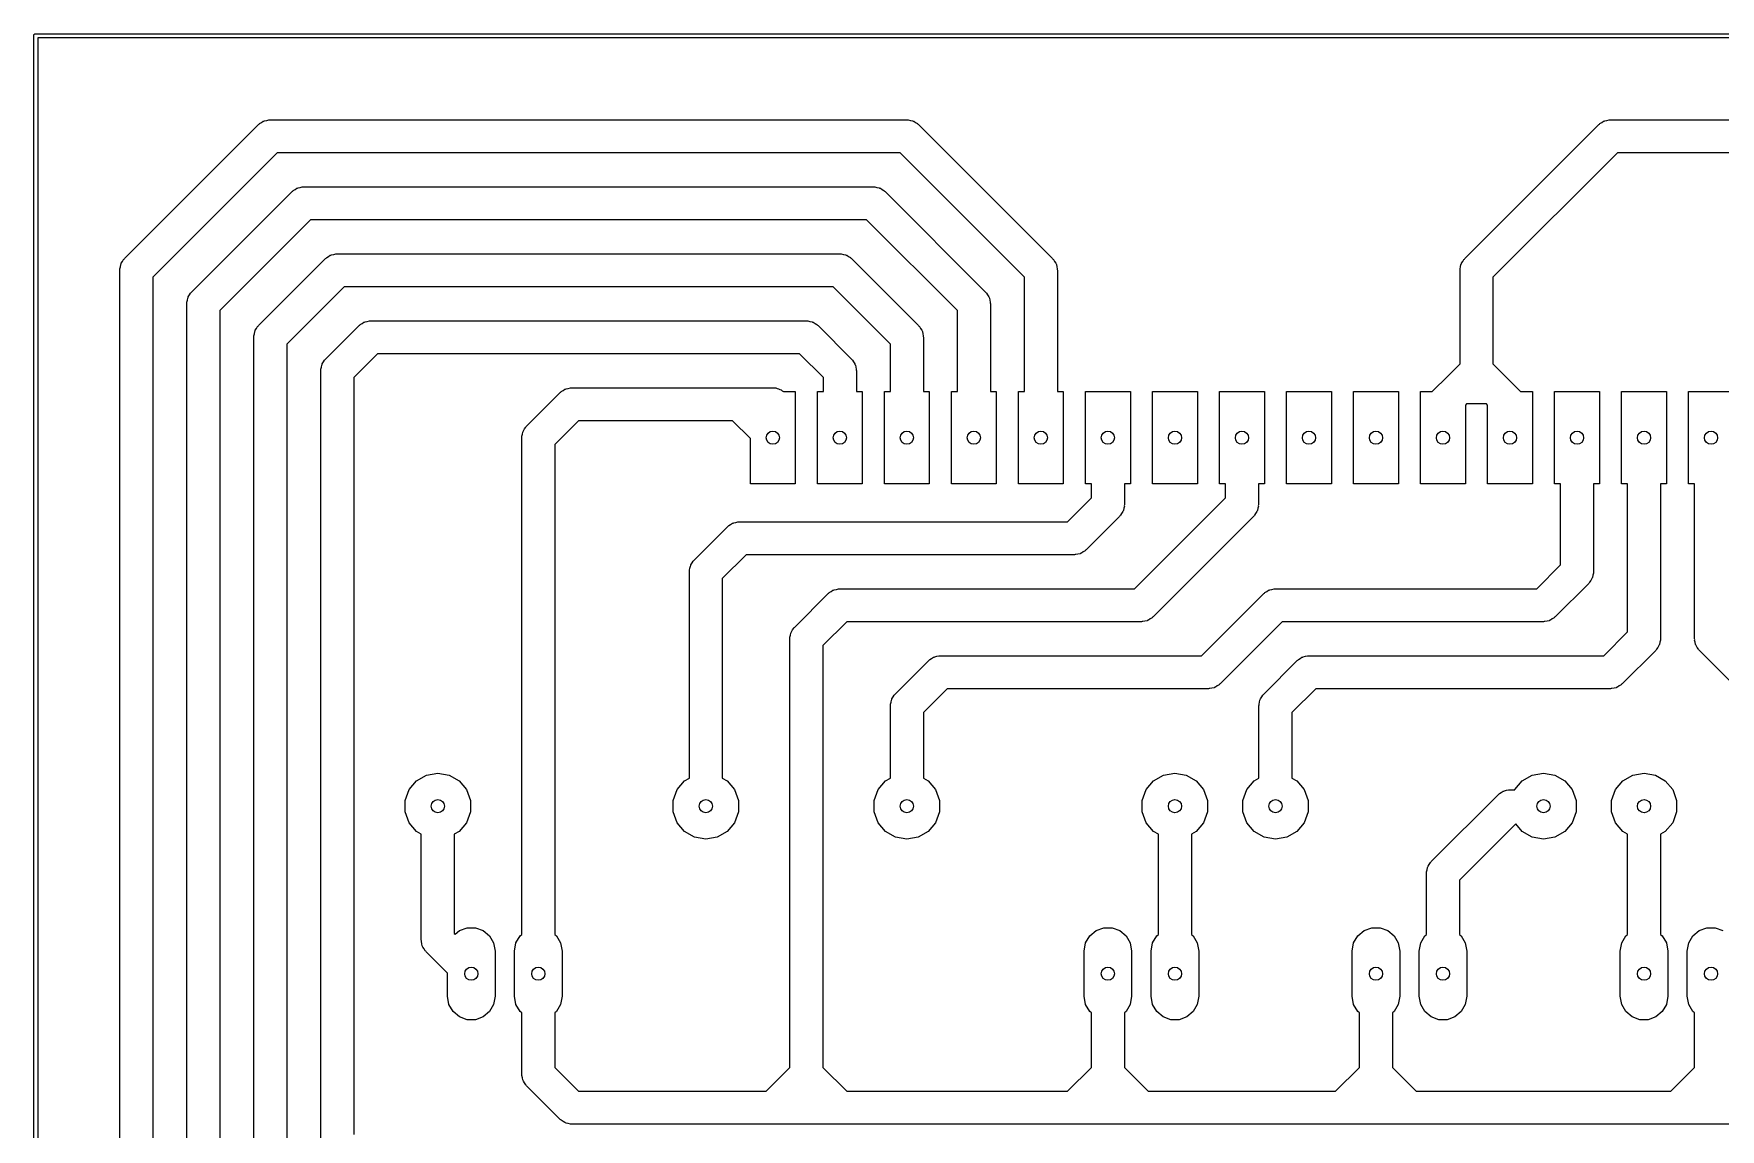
# Model space of a CAD drawing. Extents: x 28 to 132, y -102 to -29.
# Drawn here: x 27.9 to 91.8, y -70.7 to -29.1 of the extents above; entities that cross this region are included whole.
import ezdxf

# ---------------------------------------------------------------- set-up
doc = ezdxf.new("R2010")
doc.units = 0
doc.header["$MEASUREMENT"] = 0
doc.layers.add('BLACK', color=7, linetype='CONTINUOUS')

msp = doc.modelspace()

# ---------------------------------------------------------------- linework, layer by layer
at = {"layer": 'Black'}
for p, q in [((27.865, -29.21), (27.8661, -29.2035)), ((27.865, -101.6), (27.865, -29.21)), ((27.8661, -29.197), (27.8684, -29.1908)), ((27.8661, -29.2035), (27.8661, -29.197)), ((27.8684, -29.1908), (27.8695, -29.1843)), ((27.8695, -29.1843), (27.8728, -29.1787)), ((27.8728, -29.1787), (27.875, -29.1725)), ((27.875, -29.1725), (27.8793, -29.1675)), ((27.8793, -29.1675), (27.8825, -29.1618)), ((27.8825, -29.1618), (27.8876, -29.1576)), ((27.8876, -29.1576), (27.8918, -29.1525)), ((27.8918, -29.1525), (27.8975, -29.1493)), ((27.8975, -29.1493), (27.9025, -29.145)), ((27.9025, -29.145), (27.9087, -29.1428)), ((27.9087, -29.1428), (27.9143, -29.1395)), ((27.9143, -29.1395), (27.9208, -29.1384)), ((27.9208, -29.1384), (27.927, -29.1361)), ((27.927, -29.1361), (27.9335, -29.1361)), ((27.9335, -29.1361), (27.94, -29.135)), ((27.94, -29.135), (132.08, -29.135)), ((28.015, -29.285), (28.015, -101.525)), ((132.005, -29.285), (28.015, -29.285)), ((31.3081, -37.6581), (36.3881, -32.5781)), ((36.3881, -32.5781), (36.4106, -32.5623)), ((36.4106, -32.5623), (36.4283, -32.5412)), ((36.4283, -32.5412), (36.499, -32.5004)), ((36.499, -32.5004), (36.5659, -32.4536)), ((36.5659, -32.4536), (36.5924, -32.4464)), ((36.5924, -32.4464), (36.6162, -32.4327)), ((36.6162, -32.4327), (36.6966, -32.4185)), ((36.6966, -32.4185), (36.7755, -32.3974)), ((36.7755, -32.3974), (36.8029, -32.3998)), ((36.8029, -32.3998), (36.83, -32.395)), ((36.83, -32.395), (60.96, -32.395)), ((60.96, -32.395), (60.9871, -32.3998)), ((60.9871, -32.3998), (61.0145, -32.3974)), ((61.0145, -32.3974), (61.0934, -32.4185)), ((61.0934, -32.4185), (61.1738, -32.4327)), ((61.1738, -32.4327), (61.1976, -32.4464)), ((61.1976, -32.4464), (61.2241, -32.4536)), ((61.2241, -32.4536), (61.291, -32.5004)), ((61.291, -32.5004), (61.3617, -32.5412)), ((61.3617, -32.5412), (61.3794, -32.5623)), ((61.3794, -32.5623), (61.4019, -32.5781)), ((61.4019, -32.5781), (66.4819, -37.6581)), ((82.1081, -37.6581), (87.1881, -32.5781)), ((87.1881, -32.5781), (87.2106, -32.5623)), ((87.2106, -32.5623), (87.2283, -32.5412)), ((87.2283, -32.5412), (87.299, -32.5004)), ((87.299, -32.5004), (87.3659, -32.4536)), ((87.3659, -32.4536), (87.3924, -32.4464)), ((87.3924, -32.4464), (87.4162, -32.4327)), ((87.4162, -32.4327), (87.4966, -32.4185)), ((87.4966, -32.4185), (87.5755, -32.3974)), ((87.5755, -32.3974), (87.6029, -32.3998)), ((87.6029, -32.3998), (87.63, -32.395)), ((87.63, -32.395), (102.87, -32.395)), ((37.0889, -33.645), (32.375, -38.3589)), ((60.7011, -33.645), (37.0889, -33.645)), ((65.415, -38.3589), (60.7011, -33.645)), ((87.8889, -33.645), (83.175, -38.3589)), ((102.611, -33.645), (87.8889, -33.645)), ((33.8481, -38.9281), (37.6581, -35.1181)), ((37.6581, -35.1181), (37.6806, -35.1023)), ((37.6806, -35.1023), (37.6983, -35.0812)), ((37.6983, -35.0812), (37.769, -35.0404)), ((37.769, -35.0404), (37.8359, -34.9936)), ((37.8359, -34.9936), (37.8624, -34.9864)), ((37.8624, -34.9864), (37.8862, -34.9727)), ((37.8862, -34.9727), (37.9667, -34.9585)), ((37.9667, -34.9585), (38.0455, -34.9374)), ((38.0455, -34.9374), (38.0729, -34.9398)), ((38.0729, -34.9398), (38.1, -34.935)), ((38.1, -34.935), (59.69, -34.935)), ((59.69, -34.935), (59.7171, -34.9398)), ((59.7171, -34.9398), (59.7445, -34.9374)), ((59.7445, -34.9374), (59.8234, -34.9585)), ((59.8234, -34.9585), (59.9038, -34.9727)), ((59.9038, -34.9727), (59.9276, -34.9864)), ((59.9276, -34.9864), (59.9541, -34.9936)), ((59.9541, -34.9936), (60.021, -35.0404)), ((60.021, -35.0404), (60.0917, -35.0812)), ((60.0917, -35.0812), (60.1094, -35.1023)), ((60.1094, -35.1023), (60.1319, -35.1181)), ((60.1319, -35.1181), (63.9419, -38.9281)), ((38.3589, -36.185), (34.915, -39.6289)), ((59.4311, -36.185), (38.3589, -36.185)), ((62.875, -39.6289), (59.4311, -36.185)), ((31.2304, -37.769), (31.2712, -37.6983)), ((31.2712, -37.6983), (31.2923, -37.6806)), ((31.2923, -37.6806), (31.3081, -37.6581)), ((36.3881, -40.1981), (38.9281, -37.6581)), ((38.9281, -37.6581), (38.9506, -37.6423)), ((38.9506, -37.6423), (38.9683, -37.6212)), ((38.9683, -37.6212), (39.039, -37.5804)), ((39.039, -37.5804), (39.1059, -37.5336)), ((39.1059, -37.5336), (39.1324, -37.5264)), ((39.1324, -37.5264), (39.1562, -37.5127)), ((39.1562, -37.5127), (39.2367, -37.4985)), ((39.2367, -37.4985), (39.3155, -37.4774)), ((39.3155, -37.4774), (39.3429, -37.4798)), ((39.3429, -37.4798), (39.37, -37.475)), ((39.37, -37.475), (58.42, -37.475)), ((58.42, -37.475), (58.4471, -37.4798)), ((58.4471, -37.4798), (58.4745, -37.4774)), ((58.4745, -37.4774), (58.5534, -37.4985)), ((58.5534, -37.4985), (58.6338, -37.5127)), ((58.6338, -37.5127), (58.6576, -37.5264)), ((58.6576, -37.5264), (58.6841, -37.5336)), ((58.6841, -37.5336), (58.751, -37.5804)), ((58.751, -37.5804), (58.8217, -37.6212)), ((58.8217, -37.6212), (58.8394, -37.6423)), ((58.8394, -37.6423), (58.8619, -37.6581)), ((58.8619, -37.6581), (61.4019, -40.1981)), ((66.4819, -37.6581), (66.4977, -37.6806)), ((66.4977, -37.6806), (66.5188, -37.6983)), ((66.5188, -37.6983), (66.5596, -37.769)), ((82.0304, -37.769), (82.0712, -37.6983)), ((82.0712, -37.6983), (82.0923, -37.6806)), ((82.0923, -37.6806), (82.1081, -37.6581)), ((31.125, -38.1), (31.1298, -38.0729)), ((31.125, -87.63), (31.125, -38.1)), ((31.1274, -38.0455), (31.1485, -37.9666)), ((31.1298, -38.0729), (31.1274, -38.0455)), ((31.1485, -37.9666), (31.1627, -37.8862)), ((31.1627, -37.8862), (31.1764, -37.8624)), ((31.1764, -37.8624), (31.1836, -37.8359)), ((31.1836, -37.8359), (31.2304, -37.769)), ((66.5596, -37.769), (66.6064, -37.8359)), ((66.6064, -37.8359), (66.6136, -37.8624)), ((66.6136, -37.8624), (66.6273, -37.8862)), ((66.6273, -37.8862), (66.6415, -37.9666)), ((66.6415, -37.9666), (66.6626, -38.0455)), ((66.6626, -38.0455), (66.6602, -38.0729)), ((66.6602, -38.0729), (66.665, -38.1)), ((66.665, -38.1), (66.665, -42.7)), ((81.925, -38.1), (81.9298, -38.0729)), ((81.925, -41.6511), (81.925, -38.1)), ((81.9274, -38.0455), (81.9485, -37.9666)), ((81.9298, -38.0729), (81.9274, -38.0455)), ((81.9485, -37.9666), (81.9627, -37.8862)), ((81.9627, -37.8862), (81.9764, -37.8624)), ((81.9764, -37.8624), (81.9836, -37.8359)), ((81.9836, -37.8359), (82.0304, -37.769)), ((32.375, -38.3589), (32.375, -87.3711)), ((33.7704, -39.039), (33.8112, -38.9683)), ((33.8112, -38.9683), (33.8323, -38.9506)), ((33.8323, -38.9506), (33.8481, -38.9281)), ((39.6289, -38.725), (37.455, -40.8989)), ((58.1611, -38.725), (39.6289, -38.725)), ((60.335, -40.8989), (58.1611, -38.725)), ((63.9419, -38.9281), (63.9577, -38.9506)), ((63.9577, -38.9506), (63.9788, -38.9683)), ((63.9788, -38.9683), (64.0196, -39.039)), ((65.415, -42.7), (65.415, -38.3589)), ((83.175, -38.3589), (83.175, -41.6511)), ((33.665, -39.37), (33.6698, -39.3429)), ((33.665, -74.93), (33.665, -39.37)), ((33.6674, -39.3155), (33.6885, -39.2366)), ((33.6698, -39.3429), (33.6674, -39.3155)), ((33.6885, -39.2366), (33.7027, -39.1562)), ((33.7027, -39.1562), (33.7164, -39.1324)), ((33.7164, -39.1324), (33.7236, -39.1059)), ((33.7236, -39.1059), (33.7704, -39.039)), ((34.915, -39.6289), (34.915, -74.6711)), ((62.875, -42.7), (62.875, -39.6289)), ((64.0196, -39.039), (64.0664, -39.1059)), ((64.0664, -39.1059), (64.0736, -39.1324)), ((64.0736, -39.1324), (64.0873, -39.1562)), ((64.0873, -39.1562), (64.1015, -39.2367)), ((64.1015, -39.2367), (64.1226, -39.3155)), ((64.1226, -39.3155), (64.1202, -39.3429)), ((64.1202, -39.3429), (64.125, -39.37)), ((64.125, -39.37), (64.125, -42.7)), ((36.3104, -40.309), (36.3512, -40.2383)), ((36.3512, -40.2383), (36.3723, -40.2206)), ((36.3723, -40.2206), (36.3881, -40.1981)), ((38.9281, -41.4681), (40.1981, -40.1981)), ((40.1981, -40.1981), (40.2206, -40.1823)), ((40.2206, -40.1823), (40.2383, -40.1612)), ((40.2383, -40.1612), (40.309, -40.1204)), ((40.309, -40.1204), (40.3759, -40.0736)), ((40.3759, -40.0736), (40.4024, -40.0664)), ((40.4024, -40.0664), (40.4262, -40.0527)), ((40.4262, -40.0527), (40.5066, -40.0385)), ((40.5066, -40.0385), (40.5855, -40.0174)), ((40.5855, -40.0174), (40.6129, -40.0198)), ((40.6129, -40.0198), (40.64, -40.015)), ((40.64, -40.015), (57.15, -40.015)), ((57.15, -40.015), (57.1771, -40.0198)), ((57.1771, -40.0198), (57.2045, -40.0174)), ((57.2045, -40.0174), (57.2834, -40.0385)), ((57.2834, -40.0385), (57.3638, -40.0527)), ((57.3638, -40.0527), (57.3876, -40.0664)), ((57.3876, -40.0664), (57.4141, -40.0736)), ((57.4141, -40.0736), (57.481, -40.1204)), ((57.481, -40.1204), (57.5517, -40.1612)), ((57.5517, -40.1612), (57.5694, -40.1823)), ((57.5694, -40.1823), (57.5919, -40.1981)), ((57.5919, -40.1981), (58.8619, -41.4681)), ((61.4019, -40.1981), (61.4177, -40.2206)), ((61.4177, -40.2206), (61.4388, -40.2383)), ((61.4388, -40.2383), (61.4796, -40.309)), ((36.205, -40.64), (36.2098, -40.6129)), ((36.205, -72.39), (36.205, -40.64)), ((36.2074, -40.5855), (36.2285, -40.5066)), ((36.2098, -40.6129), (36.2074, -40.5855)), ((36.2285, -40.5066), (36.2427, -40.4262)), ((36.2427, -40.4262), (36.2564, -40.4024)), ((36.2564, -40.4024), (36.2636, -40.3759)), ((36.2636, -40.3759), (36.3104, -40.309)), ((37.455, -40.8989), (37.455, -72.1311)), ((60.335, -42.7), (60.335, -40.8989)), ((61.4796, -40.309), (61.5264, -40.3759)), ((61.5264, -40.3759), (61.5336, -40.4024)), ((61.5336, -40.4024), (61.5473, -40.4262)), ((61.5473, -40.4262), (61.5615, -40.5067)), ((61.5615, -40.5067), (61.5826, -40.5855)), ((61.5826, -40.5855), (61.5802, -40.6129)), ((61.5802, -40.6129), (61.585, -40.64)), ((61.585, -40.64), (61.585, -42.7)), ((38.8504, -41.579), (38.8912, -41.5083)), ((38.8912, -41.5083), (38.9123, -41.4906)), ((38.9123, -41.4906), (38.9281, -41.4681)), ((40.8989, -41.265), (39.995, -42.1689)), ((56.8911, -41.265), (40.8989, -41.265)), ((57.795, -42.1689), (56.8911, -41.265)), ((58.8619, -41.4681), (58.8777, -41.4906)), ((58.8777, -41.4906), (58.8988, -41.5083)), ((58.8988, -41.5083), (58.9396, -41.579)), ((38.745, -41.91), (38.7498, -41.8829)), ((38.745, -71.12), (38.745, -41.91)), ((38.7474, -41.8555), (38.7685, -41.7766)), ((38.7498, -41.8829), (38.7474, -41.8555)), ((38.7685, -41.7766), (38.7827, -41.6962)), ((38.7827, -41.6962), (38.7964, -41.6724)), ((38.7964, -41.6724), (38.8036, -41.6459)), ((38.8036, -41.6459), (38.8504, -41.579)), ((39.995, -42.1689), (39.995, -70.8611)), ((57.795, -42.7), (57.795, -42.1689)), ((58.9396, -41.579), (58.9864, -41.6459)), ((58.9864, -41.6459), (58.9936, -41.6724)), ((58.9936, -41.6724), (59.0073, -41.6962)), ((59.0073, -41.6962), (59.0215, -41.7766)), ((59.0215, -41.7766), (59.0426, -41.8555)), ((59.0426, -41.8555), (59.0402, -41.8829)), ((59.0402, -41.8829), (59.045, -41.91)), ((59.045, -41.91), (59.045, -42.7)), ((80.8761, -42.7), (81.4731, -42.1031)), ((81.4731, -42.1031), (81.925, -41.6511)), ((81.4731, -42.1031), (81.4731, -42.1031)), ((83.175, -41.6511), (83.6269, -42.1031)), ((83.6269, -42.1031), (83.6269, -42.1031)), ((83.6269, -42.1031), (84.2239, -42.7)), ((46.5481, -44.0081), (47.8181, -42.7381)), ((47.8181, -42.7381), (47.8406, -42.7223)), ((47.8406, -42.7223), (47.8583, -42.7012)), ((47.8583, -42.7012), (47.929, -42.6604)), ((47.929, -42.6604), (47.9959, -42.6136)), ((47.9959, -42.6136), (48.0224, -42.6064)), ((48.0224, -42.6064), (48.0462, -42.5927)), ((48.0462, -42.5927), (48.1266, -42.5785)), ((48.1266, -42.5785), (48.2055, -42.5574)), ((48.2055, -42.5574), (48.2329, -42.5598)), ((48.2329, -42.5598), (48.26, -42.555)), ((48.26, -42.555), (54.61, -42.555)), ((54.61, -42.555), (55.88, -42.555)), ((55.88, -42.555), (55.9338, -42.5645)), ((55.9338, -42.5645), (55.9885, -42.5645)), ((55.9885, -42.5645), (56.0399, -42.5832)), ((56.0399, -42.5832), (56.0938, -42.5927)), ((56.0938, -42.5927), (56.1411, -42.62)), ((56.1411, -42.62), (56.1925, -42.6387)), ((56.1925, -42.6387), (56.2344, -42.6739)), ((56.2344, -42.6739), (56.2796, -42.7)), ((56.2796, -42.7), (56.73, -42.7)), ((56.73, -42.7), (56.73, -46.2)), ((57.57, -46.2), (57.57, -42.7)), ((57.57, -42.7), (57.795, -42.7)), ((59.045, -42.7), (59.27, -42.7)), ((59.27, -42.7), (59.27, -46.2)), ((60.11, -46.2), (60.11, -42.7)), ((60.11, -42.7), (60.335, -42.7)), ((61.585, -42.7), (61.81, -42.7)), ((61.81, -42.7), (61.81, -46.2)), ((62.65, -46.2), (62.65, -42.7)), ((62.65, -42.7), (62.875, -42.7)), ((64.125, -42.7), (64.35, -42.7)), ((64.35, -42.7), (64.35, -46.2)), ((65.19, -46.2), (65.19, -42.7)), ((65.19, -42.7), (65.415, -42.7)), ((66.665, -42.7), (66.89, -42.7)), ((66.89, -42.7), (66.89, -46.2)), ((67.73, -46.2), (67.73, -42.7)), ((67.73, -42.7), (69.43, -42.7)), ((69.43, -42.7), (69.43, -46.2)), ((70.27, -46.2), (70.27, -42.7)), ((70.27, -42.7), (71.97, -42.7)), ((71.97, -42.7), (71.97, -46.2)), ((72.81, -46.2), (72.81, -42.7)), ((72.81, -42.7), (74.51, -42.7)), ((74.51, -42.7), (74.51, -46.2)), ((75.35, -46.2), (75.35, -42.7)), ((75.35, -42.7), (77.05, -42.7)), ((77.05, -42.7), (77.05, -46.2)), ((77.89, -46.2), (77.89, -42.7)), ((77.89, -42.7), (79.59, -42.7)), ((79.59, -42.7), (79.59, -46.2)), ((80.43, -46.2), (80.43, -42.7)), ((80.43, -42.7), (80.8761, -42.7)), ((84.2239, -42.7), (84.67, -42.7)), ((84.67, -42.7), (84.67, -46.2)), ((85.51, -46.2), (85.51, -42.7)), ((85.51, -42.7), (87.21, -42.7)), ((87.21, -42.7), (87.21, -46.2)), ((88.05, -46.2), (88.05, -42.7)), ((88.05, -42.7), (89.75, -42.7)), ((89.75, -42.7), (89.75, -46.2)), ((90.59, -46.2), (90.59, -42.7)), ((90.59, -42.7), (92.29, -42.7)), ((82.1739, -43.17), (82.13, -43.2139)), ((82.13, -43.2139), (82.13, -46.2)), ((82.9261, -43.17), (82.1739, -43.17)), ((82.97, -43.2139), (82.9261, -43.17)), ((82.97, -46.2), (82.97, -43.2139)), ((46.4704, -44.119), (46.5112, -44.0483)), ((46.5112, -44.0483), (46.5323, -44.0306)), ((46.5323, -44.0306), (46.5481, -44.0081)), ((48.5189, -43.805), (47.615, -44.7089)), ((54.3511, -43.805), (48.5189, -43.805)), ((55.03, -44.4839), (54.3511, -43.805)), ((46.365, -44.45), (46.3698, -44.4229)), ((46.365, -63.2807), (46.365, -44.45)), ((46.3674, -44.3955), (46.3885, -44.3166)), ((46.3698, -44.4229), (46.3674, -44.3955)), ((46.3885, -44.3166), (46.4027, -44.2362)), ((46.4027, -44.2362), (46.4164, -44.2124)), ((46.4164, -44.2124), (46.4236, -44.1859)), ((46.4236, -44.1859), (46.4704, -44.119)), ((47.615, -44.7089), (47.615, -63.2807)), ((55.03, -46.2), (55.03, -44.4839)), ((56.73, -46.2), (55.03, -46.2)), ((59.27, -46.2), (57.57, -46.2)), ((61.81, -46.2), (60.11, -46.2)), ((64.35, -46.2), (62.65, -46.2)), ((66.89, -46.2), (65.19, -46.2)), ((67.955, -46.2), (67.73, -46.2)), ((67.955, -46.7311), (67.955, -46.2)), ((69.43, -46.2), (69.205, -46.2)), ((69.205, -46.2), (69.205, -46.99)), ((71.97, -46.2), (70.27, -46.2)), ((73.035, -46.2), (72.81, -46.2)), ((73.035, -46.7311), (73.035, -46.2)), ((74.51, -46.2), (74.285, -46.2)), ((74.285, -46.2), (74.285, -46.99)), ((77.05, -46.2), (75.35, -46.2)), ((79.59, -46.2), (77.89, -46.2)), ((82.13, -46.2), (80.43, -46.2)), ((84.67, -46.2), (82.97, -46.2)), ((85.735, -46.2), (85.51, -46.2)), ((85.735, -49.2711), (85.735, -46.2)), ((87.21, -46.2), (86.985, -46.2)), ((86.985, -46.2), (86.985, -49.53)), ((88.275, -46.2), (88.05, -46.2)), ((88.275, -51.8111), (88.275, -46.2)), ((89.75, -46.2), (89.525, -46.2)), ((89.525, -46.2), (89.525, -52.07)), ((90.815, -46.2), (90.59, -46.2)), ((90.815, -52.07), (90.815, -46.2)), ((67.0511, -47.635), (67.955, -46.7311)), ((69.1464, -47.2541), (69.0996, -47.321)), ((69.1536, -47.2276), (69.1464, -47.2541)), ((69.1673, -47.2038), (69.1536, -47.2276)), ((69.1815, -47.1234), (69.1673, -47.2038)), ((69.2026, -47.0445), (69.1815, -47.1234)), ((69.205, -46.99), (69.2002, -47.0171)), ((69.2002, -47.0171), (69.2026, -47.0445)), ((69.5911, -50.175), (73.035, -46.7311)), ((74.2264, -47.2541), (74.1796, -47.321)), ((74.2336, -47.2276), (74.2264, -47.2541)), ((74.2473, -47.2038), (74.2336, -47.2276)), ((74.2615, -47.1233), (74.2473, -47.2038)), ((74.2826, -47.0445), (74.2615, -47.1233)), ((74.285, -46.99), (74.2802, -47.0171)), ((74.2802, -47.0171), (74.2826, -47.0445)), ((52.8981, -49.0881), (54.1681, -47.8181)), ((54.1681, -47.8181), (54.1906, -47.8023)), ((54.1906, -47.8023), (54.2083, -47.7812)), ((54.2083, -47.7812), (54.279, -47.7404)), ((54.279, -47.7404), (54.3459, -47.6936)), ((54.3459, -47.6936), (54.3724, -47.6864)), ((54.3724, -47.6864), (54.3962, -47.6727)), ((54.3962, -47.6727), (54.4766, -47.6585)), ((54.4766, -47.6585), (54.5555, -47.6374)), ((54.5555, -47.6374), (54.5829, -47.6398)), ((54.5829, -47.6398), (54.61, -47.635)), ((54.61, -47.635), (67.0511, -47.635)), ((69.0219, -47.4319), (67.7519, -48.7019)), ((69.0377, -47.4094), (69.0219, -47.4319)), ((69.0588, -47.3917), (69.0377, -47.4094)), ((69.0996, -47.321), (69.0588, -47.3917)), ((74.1019, -47.4319), (70.2919, -51.2419)), ((74.1177, -47.4094), (74.1019, -47.4319)), ((74.1388, -47.3917), (74.1177, -47.4094)), ((74.1796, -47.321), (74.1388, -47.3917)), ((52.7736, -49.2659), (52.8204, -49.199)), ((52.8204, -49.199), (52.8612, -49.1283)), ((52.8612, -49.1283), (52.8823, -49.1106)), ((52.8823, -49.1106), (52.8981, -49.0881)), ((54.8689, -48.885), (53.965, -49.7889)), ((67.31, -48.885), (54.8689, -48.885)), ((67.3371, -48.8802), (67.31, -48.885)), ((67.3645, -48.8826), (67.3371, -48.8802)), ((67.4434, -48.8615), (67.3645, -48.8826)), ((67.5238, -48.8473), (67.4434, -48.8615)), ((67.5476, -48.8336), (67.5238, -48.8473)), ((67.5741, -48.8264), (67.5476, -48.8336)), ((67.641, -48.7796), (67.5741, -48.8264)), ((67.7117, -48.7388), (67.641, -48.7796)), ((67.7294, -48.7177), (67.7117, -48.7388)), ((67.7519, -48.7019), (67.7294, -48.7177)), ((52.715, -49.53), (52.7198, -49.5029)), ((52.715, -57.354), (52.715, -49.53)), ((52.7174, -49.4755), (52.7385, -49.3966)), ((52.7198, -49.5029), (52.7174, -49.4755)), ((52.7385, -49.3966), (52.7527, -49.3162)), ((52.7527, -49.3162), (52.7664, -49.2924)), ((52.7664, -49.2924), (52.7736, -49.2659)), ((53.965, -49.7889), (53.965, -57.354)), ((84.8311, -50.175), (85.735, -49.2711)), ((86.8796, -49.861), (86.8388, -49.9317)), ((86.9264, -49.7941), (86.8796, -49.861)), ((86.9336, -49.7676), (86.9264, -49.7941)), ((86.9473, -49.7438), (86.9336, -49.7676)), ((86.9615, -49.6634), (86.9473, -49.7438)), ((86.9826, -49.5845), (86.9615, -49.6634)), ((86.985, -49.53), (86.9802, -49.5571)), ((86.9802, -49.5571), (86.9826, -49.5845)), ((56.7081, -51.6281), (57.9781, -50.3581)), ((57.9781, -50.3581), (58.0006, -50.3423)), ((58.0006, -50.3423), (58.0183, -50.3212)), ((58.0183, -50.3212), (58.089, -50.2804)), ((58.089, -50.2804), (58.1559, -50.2336)), ((58.1559, -50.2336), (58.1824, -50.2264)), ((58.1824, -50.2264), (58.2062, -50.2127)), ((58.2062, -50.2127), (58.2866, -50.1985)), ((58.2866, -50.1985), (58.3655, -50.1774)), ((58.3655, -50.1774), (58.3929, -50.1798)), ((58.3929, -50.1798), (58.42, -50.175)), ((58.42, -50.175), (69.5911, -50.175)), ((72.1311, -52.715), (74.4881, -50.3581)), ((74.4881, -50.3581), (74.5106, -50.3423)), ((74.5106, -50.3423), (74.5283, -50.3212)), ((74.5283, -50.3212), (74.599, -50.2804)), ((74.599, -50.2804), (74.6659, -50.2336)), ((74.6659, -50.2336), (74.6924, -50.2264)), ((74.6924, -50.2264), (74.7162, -50.2127)), ((74.7162, -50.2127), (74.7967, -50.1985)), ((74.7967, -50.1985), (74.8755, -50.1774)), ((74.8755, -50.1774), (74.9029, -50.1798)), ((74.9029, -50.1798), (74.93, -50.175)), ((74.93, -50.175), (84.8311, -50.175)), ((86.8019, -49.9719), (85.5319, -51.2419)), ((86.8177, -49.9494), (86.8019, -49.9719)), ((86.8388, -49.9317), (86.8177, -49.9494)), ((56.5836, -51.8059), (56.6304, -51.739)), ((56.6304, -51.739), (56.6712, -51.6683)), ((56.6712, -51.6683), (56.6923, -51.6506)), ((56.6923, -51.6506), (56.7081, -51.6281)), ((58.6789, -51.425), (57.775, -52.3289)), ((69.85, -51.425), (58.6789, -51.425)), ((69.8771, -51.4202), (69.85, -51.425)), ((69.9045, -51.4226), (69.8771, -51.4202)), ((69.9834, -51.4015), (69.9045, -51.4226)), ((70.0638, -51.3873), (69.9834, -51.4015)), ((70.0876, -51.3736), (70.0638, -51.3873)), ((70.1141, -51.3664), (70.0876, -51.3736)), ((70.181, -51.3196), (70.1141, -51.3664)), ((70.2517, -51.2788), (70.181, -51.3196)), ((70.2694, -51.2577), (70.2517, -51.2788)), ((70.2919, -51.2419), (70.2694, -51.2577)), ((75.1889, -51.425), (72.8319, -53.7819)), ((85.09, -51.425), (75.1889, -51.425)), ((85.1171, -51.4202), (85.09, -51.425)), ((85.1445, -51.4226), (85.1171, -51.4202)), ((85.2234, -51.4015), (85.1445, -51.4226)), ((85.3038, -51.3873), (85.2234, -51.4015)), ((85.3276, -51.3736), (85.3038, -51.3873)), ((85.3541, -51.3664), (85.3276, -51.3736)), ((85.421, -51.3196), (85.3541, -51.3664)), ((85.4917, -51.2788), (85.421, -51.3196)), ((85.5094, -51.2577), (85.4917, -51.2788)), ((85.5319, -51.2419), (85.5094, -51.2577)), ((56.525, -52.07), (56.5298, -52.0429)), ((56.525, -68.3211), (56.525, -52.07)), ((56.5274, -52.0155), (56.5485, -51.9366)), ((56.5298, -52.0429), (56.5274, -52.0155)), ((56.5485, -51.9366), (56.5627, -51.8562)), ((56.5627, -51.8562), (56.5764, -51.8324)), ((56.5764, -51.8324), (56.5836, -51.8059)), ((57.775, -52.3289), (57.775, -68.3211)), ((87.3711, -52.715), (88.275, -51.8111)), ((89.4196, -52.401), (89.3788, -52.4717)), ((89.4664, -52.3341), (89.4196, -52.401)), ((89.4736, -52.3076), (89.4664, -52.3341)), ((89.4873, -52.2838), (89.4736, -52.3076)), ((89.5015, -52.2034), (89.4873, -52.2838)), ((89.5226, -52.1245), (89.5015, -52.2034)), ((89.525, -52.07), (89.5202, -52.0971)), ((89.5202, -52.0971), (89.5226, -52.1245)), ((90.8198, -52.0971), (90.815, -52.07)), ((90.8174, -52.1245), (90.8198, -52.0971)), ((90.8385, -52.2034), (90.8174, -52.1245)), ((90.8527, -52.2838), (90.8385, -52.2034)), ((90.8664, -52.3076), (90.8527, -52.2838)), ((90.8736, -52.3341), (90.8664, -52.3076)), ((90.9204, -52.401), (90.8736, -52.3341)), ((90.9612, -52.4717), (90.9204, -52.401)), ((60.5181, -54.1681), (61.7881, -52.8981)), ((61.7881, -52.8981), (61.8106, -52.8823)), ((61.8106, -52.8823), (61.8283, -52.8612)), ((61.8283, -52.8612), (61.899, -52.8204)), ((61.899, -52.8204), (61.9659, -52.7736)), ((61.9659, -52.7736), (61.9924, -52.7664)), ((61.9924, -52.7664), (62.0162, -52.7527)), ((62.0162, -52.7527), (62.0966, -52.7385)), ((62.0966, -52.7385), (62.1755, -52.7174)), ((62.1755, -52.7174), (62.2029, -52.7198)), ((62.2029, -52.7198), (62.23, -52.715)), ((62.23, -52.715), (72.1311, -52.715)), ((74.4881, -54.1681), (75.7581, -52.8981)), ((75.7581, -52.8981), (75.7806, -52.8823)), ((75.7806, -52.8823), (75.7983, -52.8612)), ((75.7983, -52.8612), (75.869, -52.8204)), ((75.869, -52.8204), (75.9359, -52.7736)), ((75.9359, -52.7736), (75.9624, -52.7664)), ((75.9624, -52.7664), (75.9862, -52.7527)), ((75.9862, -52.7527), (76.0666, -52.7385)), ((76.0666, -52.7385), (76.1455, -52.7174)), ((76.1455, -52.7174), (76.1729, -52.7198)), ((76.1729, -52.7198), (76.2, -52.715)), ((76.2, -52.715), (87.3711, -52.715)), ((89.3419, -52.5119), (88.0719, -53.7819)), ((89.3577, -52.4894), (89.3419, -52.5119)), ((89.3788, -52.4717), (89.3577, -52.4894)), ((90.9823, -52.4894), (90.9612, -52.4717)), ((90.9981, -52.5119), (90.9823, -52.4894)), ((92.2681, -53.7819), (90.9981, -52.5119)), ((60.3936, -54.3459), (60.4404, -54.279)), ((60.4404, -54.279), (60.4812, -54.2083)), ((60.4812, -54.2083), (60.5023, -54.1906)), ((60.5023, -54.1906), (60.5181, -54.1681)), ((62.4889, -53.965), (61.585, -54.8689)), ((72.39, -53.965), (62.4889, -53.965)), ((72.4171, -53.9602), (72.39, -53.965)), ((72.4445, -53.9626), (72.4171, -53.9602)), ((72.5234, -53.9415), (72.4445, -53.9626)), ((72.6038, -53.9273), (72.5234, -53.9415)), ((72.6276, -53.9136), (72.6038, -53.9273)), ((72.6541, -53.9064), (72.6276, -53.9136)), ((72.721, -53.8596), (72.6541, -53.9064)), ((72.7917, -53.8188), (72.721, -53.8596)), ((72.8094, -53.7977), (72.7917, -53.8188)), ((72.8319, -53.7819), (72.8094, -53.7977)), ((74.3636, -54.3459), (74.4104, -54.279)), ((74.4104, -54.279), (74.4512, -54.2083)), ((74.4512, -54.2083), (74.4723, -54.1906)), ((74.4723, -54.1906), (74.4881, -54.1681)), ((76.4589, -53.965), (75.555, -54.8689)), ((87.63, -53.965), (76.4589, -53.965)), ((87.6571, -53.9602), (87.63, -53.965)), ((87.6845, -53.9626), (87.6571, -53.9602)), ((87.7634, -53.9415), (87.6845, -53.9626)), ((87.8438, -53.9273), (87.7634, -53.9415)), ((87.8676, -53.9136), (87.8438, -53.9273)), ((87.8941, -53.9064), (87.8676, -53.9136)), ((87.961, -53.8596), (87.8941, -53.9064)), ((88.0317, -53.8188), (87.961, -53.8596)), ((88.0494, -53.7977), (88.0317, -53.8188)), ((88.0719, -53.7819), (88.0494, -53.7977)), ((60.335, -54.61), (60.3398, -54.5829)), ((60.335, -57.354), (60.335, -54.61)), ((60.3374, -54.5555), (60.3585, -54.4766)), ((60.3398, -54.5829), (60.3374, -54.5555)), ((60.3585, -54.4766), (60.3727, -54.3962)), ((60.3727, -54.3962), (60.3864, -54.3724)), ((60.3864, -54.3724), (60.3936, -54.3459)), ((61.585, -54.8689), (61.585, -57.354)), ((74.305, -54.61), (74.3098, -54.5829)), ((74.305, -57.354), (74.305, -54.61)), ((74.3074, -54.5555), (74.3285, -54.4766)), ((74.3098, -54.5829), (74.3074, -54.5555)), ((74.3285, -54.4766), (74.3427, -54.3962)), ((74.3427, -54.3962), (74.3564, -54.3724)), ((74.3564, -54.3724), (74.3636, -54.3459)), ((75.555, -54.8689), (75.555, -57.354)), ((42.0933, -57.7926), (42.3734, -57.4588)), ((42.3734, -57.4588), (42.7508, -57.2409)), ((42.7508, -57.2409), (43.18, -57.1652)), ((43.18, -57.1652), (43.6092, -57.2409)), ((43.6092, -57.2409), (43.9866, -57.4588)), ((43.9866, -57.4588), (44.2667, -57.7926)), ((52.2533, -57.7926), (52.5334, -57.4588)), ((52.5334, -57.4588), (52.715, -57.354)), ((53.965, -57.354), (54.1466, -57.4588)), ((54.1466, -57.4588), (54.4267, -57.7926)), ((59.8733, -57.7926), (60.1534, -57.4588)), ((60.1534, -57.4588), (60.335, -57.354)), ((61.585, -57.354), (61.7666, -57.4588)), ((61.7666, -57.4588), (62.0467, -57.7926)), ((70.0333, -57.7926), (70.3134, -57.4588)), ((70.3134, -57.4588), (70.6908, -57.2409)), ((70.6908, -57.2409), (71.12, -57.1652)), ((71.12, -57.1652), (71.5492, -57.2409)), ((71.5492, -57.2409), (71.9266, -57.4588)), ((71.9266, -57.4588), (72.2067, -57.7926)), ((73.8433, -57.7926), (74.1234, -57.4588)), ((74.1234, -57.4588), (74.305, -57.354)), ((75.555, -57.354), (75.7366, -57.4588)), ((75.7366, -57.4588), (76.0167, -57.7926)), ((84.0033, -57.7926), (84.2834, -57.4588)), ((84.2834, -57.4588), (84.6608, -57.2409)), ((84.6608, -57.2409), (85.09, -57.1652)), ((85.09, -57.1652), (85.5192, -57.2409)), ((85.5192, -57.2409), (85.8966, -57.4588)), ((85.8966, -57.4588), (86.1767, -57.7926)), ((87.8133, -57.7926), (88.0934, -57.4588)), ((88.0934, -57.4588), (88.4708, -57.2409)), ((88.4708, -57.2409), (88.9, -57.1652)), ((88.9, -57.1652), (89.3292, -57.2409)), ((89.3292, -57.2409), (89.7066, -57.4588)), ((89.7066, -57.4588), (89.9867, -57.7926)), ((41.9443, -58.2021), (42.0933, -57.7926)), ((44.2667, -57.7926), (44.4157, -58.2021)), ((52.1043, -58.2021), (52.2533, -57.7926)), ((54.4267, -57.7926), (54.5757, -58.2021)), ((59.7243, -58.2021), (59.8733, -57.7926)), ((62.0467, -57.7926), (62.1957, -58.2021)), ((69.8843, -58.2021), (70.0333, -57.7926)), ((72.2067, -57.7926), (72.3557, -58.2021)), ((73.6943, -58.2021), (73.8433, -57.7926)), ((76.0167, -57.7926), (76.1657, -58.2021)), ((80.8381, -60.5181), (83.3781, -57.9781)), ((83.3781, -57.9781), (83.4006, -57.9623)), ((83.4006, -57.9623), (83.4183, -57.9412)), ((83.4183, -57.9412), (83.489, -57.9004)), ((83.489, -57.9004), (83.5559, -57.8536)), ((83.5559, -57.8536), (83.5824, -57.8464)), ((83.5824, -57.8464), (83.6062, -57.8327)), ((83.6062, -57.8327), (83.6867, -57.8185)), ((83.6867, -57.8185), (83.7655, -57.7974)), ((83.7655, -57.7974), (83.7929, -57.7998)), ((83.7929, -57.7998), (83.82, -57.795)), ((83.82, -57.795), (84.0025, -57.795)), ((84.0025, -57.795), (84.0033, -57.7926)), ((86.1767, -57.7926), (86.3257, -58.2021)), ((87.6643, -58.2021), (87.8133, -57.7926)), ((89.9867, -57.7926), (90.1357, -58.2021)), ((41.9443, -58.6379), (41.9443, -58.2021)), ((42.0933, -59.0474), (41.9443, -58.6379)), ((44.4157, -58.6379), (44.2667, -59.0474)), ((44.4157, -58.2021), (44.4157, -58.6379)), ((52.1043, -58.6379), (52.1043, -58.2021)), ((52.2533, -59.0474), (52.1043, -58.6379)), ((54.5757, -58.6379), (54.4267, -59.0474)), ((54.5757, -58.2021), (54.5757, -58.6379)), ((59.7243, -58.6379), (59.7243, -58.2021)), ((59.8733, -59.0474), (59.7243, -58.6379)), ((62.1957, -58.6379), (62.0467, -59.0474)), ((62.1957, -58.2021), (62.1957, -58.6379)), ((69.8843, -58.6379), (69.8843, -58.2021)), ((70.0333, -59.0474), (69.8843, -58.6379)), ((72.3557, -58.6379), (72.2067, -59.0474)), ((72.3557, -58.2021), (72.3557, -58.6379)), ((73.6943, -58.6379), (73.6943, -58.2021)), ((73.8433, -59.0474), (73.6943, -58.6379)), ((76.1657, -58.6379), (76.0167, -59.0474)), ((76.1657, -58.2021), (76.1657, -58.6379)), ((86.3257, -58.6379), (86.1767, -59.0474)), ((86.3257, -58.2021), (86.3257, -58.6379)), ((87.6643, -58.6379), (87.6643, -58.2021)), ((87.8133, -59.0474), (87.6643, -58.6379)), ((90.1357, -58.6379), (89.9867, -59.0474)), ((90.1357, -58.2021), (90.1357, -58.6379)), ((42.3734, -59.3812), (42.0933, -59.0474)), ((42.555, -59.486), (42.3734, -59.3812)), ((43.9866, -59.3812), (43.805, -59.486)), ((44.2667, -59.0474), (43.9866, -59.3812)), ((52.5334, -59.3812), (52.2533, -59.0474)), ((52.9108, -59.5991), (52.5334, -59.3812)), ((54.1466, -59.3812), (53.7692, -59.5991)), ((54.4267, -59.0474), (54.1466, -59.3812)), ((60.1534, -59.3812), (59.8733, -59.0474)), ((60.5308, -59.5991), (60.1534, -59.3812)), ((61.7666, -59.3812), (61.3892, -59.5991)), ((62.0467, -59.0474), (61.7666, -59.3812)), ((70.3134, -59.3812), (70.0333, -59.0474)), ((70.495, -59.486), (70.3134, -59.3812)), ((71.9266, -59.3812), (71.745, -59.486)), ((72.2067, -59.0474), (71.9266, -59.3812)), ((74.1234, -59.3812), (73.8433, -59.0474)), ((74.5008, -59.5991), (74.1234, -59.3812)), ((75.7366, -59.3812), (75.3592, -59.5991)), ((76.0167, -59.0474), (75.7366, -59.3812)), ((84.0367, -59.0872), (81.905, -61.2189)), ((84.2834, -59.3812), (84.0367, -59.0872)), ((84.6608, -59.5991), (84.2834, -59.3812)), ((85.8966, -59.3812), (85.5192, -59.5991)), ((86.1767, -59.0474), (85.8966, -59.3812)), ((88.0934, -59.3812), (87.8133, -59.0474)), ((88.275, -59.486), (88.0934, -59.3812)), ((89.7066, -59.3812), (89.525, -59.486)), ((89.9867, -59.0474), (89.7066, -59.3812)), ((42.555, -63.5), (42.555, -59.486)), ((43.805, -59.486), (43.805, -63.2411)), ((53.34, -59.6748), (52.9108, -59.5991)), ((53.7692, -59.5991), (53.34, -59.6748)), ((60.96, -59.6748), (60.5308, -59.5991)), ((61.3892, -59.5991), (60.96, -59.6748)), ((70.495, -63.2807), (70.495, -59.486)), ((71.745, -59.486), (71.745, -63.2807)), ((74.93, -59.6748), (74.5008, -59.5991)), ((75.3592, -59.5991), (74.93, -59.6748)), ((85.09, -59.6748), (84.6608, -59.5991)), ((85.5192, -59.5991), (85.09, -59.6748)), ((88.275, -63.2807), (88.275, -59.486)), ((89.525, -59.486), (89.525, -63.2807)), ((80.6927, -60.7462), (80.7064, -60.7224)), ((80.7064, -60.7224), (80.7136, -60.6959)), ((80.7136, -60.6959), (80.7604, -60.629)), ((80.7604, -60.629), (80.8012, -60.5583)), ((80.8012, -60.5583), (80.8223, -60.5406)), ((80.8223, -60.5406), (80.8381, -60.5181)), ((80.655, -60.96), (80.6598, -60.9329)), ((80.655, -63.2807), (80.655, -60.96)), ((80.6574, -60.9055), (80.6785, -60.8266)), ((80.6598, -60.9329), (80.6574, -60.9055)), ((80.6785, -60.8266), (80.6927, -60.7462)), ((81.905, -61.2189), (81.905, -63.2807)), ((43.805, -63.2411), (43.8357, -63.2718)), ((43.8357, -63.2718), (44, -63.1339)), ((44, -63.1339), (44.2937, -63.027)), ((44.2937, -63.027), (44.6063, -63.027)), ((44.6063, -63.027), (44.9, -63.1339)), ((44.9, -63.1339), (45.1394, -63.3348)), ((46.3006, -63.3348), (46.365, -63.2807)), ((47.615, -63.2807), (47.6794, -63.3348)), ((67.8906, -63.3348), (68.13, -63.1339)), ((68.13, -63.1339), (68.4237, -63.027)), ((68.4237, -63.027), (68.7363, -63.027)), ((68.7363, -63.027), (69.03, -63.1339)), ((69.03, -63.1339), (69.2694, -63.3348)), ((70.4306, -63.3348), (70.495, -63.2807)), ((71.745, -63.2807), (71.8094, -63.3348)), ((78.0506, -63.3348), (78.29, -63.1339)), ((78.29, -63.1339), (78.5837, -63.027)), ((78.5837, -63.027), (78.8963, -63.027)), ((78.8963, -63.027), (79.19, -63.1339)), ((79.19, -63.1339), (79.4294, -63.3348)), ((80.5906, -63.3348), (80.655, -63.2807)), ((81.905, -63.2807), (81.9694, -63.3348)), ((88.2106, -63.3348), (88.275, -63.2807)), ((89.525, -63.2807), (89.5894, -63.3348)), ((90.7506, -63.3348), (90.99, -63.1339)), ((90.99, -63.1339), (91.2837, -63.027)), ((91.2837, -63.027), (91.5963, -63.027)), ((91.5963, -63.027), (91.89, -63.1339)), ((42.5598, -63.5271), (42.555, -63.5)), ((42.5574, -63.5545), (42.5598, -63.5271)), ((42.5785, -63.6334), (42.5574, -63.5545)), ((42.5927, -63.7138), (42.5785, -63.6334)), ((42.6064, -63.7376), (42.5927, -63.7138)), ((42.6136, -63.7641), (42.6064, -63.7376)), ((42.6604, -63.831), (42.6136, -63.7641)), ((42.7012, -63.9017), (42.6604, -63.831)), ((42.7223, -63.9194), (42.7012, -63.9017)), ((42.7381, -63.9419), (42.7223, -63.9194)), ((45.1394, -63.3348), (45.2957, -63.6055)), ((45.2957, -63.6055), (45.35, -63.9133)), ((45.35, -63.9133), (45.35, -65.6267)), ((46.09, -63.9133), (46.1443, -63.6055)), ((46.09, -65.6267), (46.09, -63.9133)), ((46.1443, -63.6055), (46.3006, -63.3348)), ((47.6794, -63.3348), (47.8357, -63.6055)), ((47.8357, -63.6055), (47.89, -63.9133)), ((47.89, -63.9133), (47.89, -65.6267)), ((67.68, -63.9133), (67.7343, -63.6055)), ((67.68, -65.6267), (67.68, -63.9133)), ((67.7343, -63.6055), (67.8906, -63.3348)), ((69.2694, -63.3348), (69.4257, -63.6055)), ((69.4257, -63.6055), (69.48, -63.9133)), ((69.48, -63.9133), (69.48, -65.6267)), ((70.22, -63.9133), (70.2743, -63.6055)), ((70.22, -65.6267), (70.22, -63.9133)), ((70.2743, -63.6055), (70.4306, -63.3348)), ((71.8094, -63.3348), (71.9657, -63.6055)), ((71.9657, -63.6055), (72.02, -63.9133)), ((72.02, -63.9133), (72.02, -65.6267)), ((77.84, -63.9133), (77.8943, -63.6055)), ((77.84, -65.6267), (77.84, -63.9133)), ((77.8943, -63.6055), (78.0506, -63.3348)), ((79.4294, -63.3348), (79.5857, -63.6055)), ((79.5857, -63.6055), (79.64, -63.9133)), ((79.64, -63.9133), (79.64, -65.6267)), ((80.38, -63.9133), (80.4343, -63.6055)), ((80.38, -65.6267), (80.38, -63.9133)), ((80.4343, -63.6055), (80.5906, -63.3348)), ((81.9694, -63.3348), (82.1257, -63.6055)), ((82.1257, -63.6055), (82.18, -63.9133)), ((82.18, -63.9133), (82.18, -65.6267)), ((88, -63.9133), (88.0543, -63.6055)), ((88, -65.6267), (88, -63.9133)), ((88.0543, -63.6055), (88.2106, -63.3348)), ((89.5894, -63.3348), (89.7457, -63.6055)), ((89.7457, -63.6055), (89.8, -63.9133)), ((89.8, -63.9133), (89.8, -65.6267)), ((90.54, -63.9133), (90.5943, -63.6055)), ((90.54, -65.6267), (90.54, -63.9133)), ((90.5943, -63.6055), (90.7506, -63.3348)), ((43.55, -64.7539), (42.7381, -63.9419)), ((43.55, -65.6267), (43.55, -64.7539)), ((43.6043, -65.9345), (43.55, -65.6267)), ((45.35, -65.6267), (45.2957, -65.9345)), ((46.1443, -65.9345), (46.09, -65.6267)), ((47.89, -65.6267), (47.8357, -65.9345)), ((67.7343, -65.9345), (67.68, -65.6267)), ((69.48, -65.6267), (69.4257, -65.9345)), ((70.2743, -65.9345), (70.22, -65.6267)), ((72.02, -65.6267), (71.9657, -65.9345)), ((77.8943, -65.9345), (77.84, -65.6267)), ((79.64, -65.6267), (79.5857, -65.9345)), ((80.4343, -65.9345), (80.38, -65.6267)), ((82.18, -65.6267), (82.1257, -65.9345)), ((88.0543, -65.9345), (88, -65.6267)), ((89.8, -65.6267), (89.7457, -65.9345)), ((90.5943, -65.9345), (90.54, -65.6267)), ((43.7606, -66.2052), (43.6043, -65.9345)), ((44, -66.4061), (43.7606, -66.2052)), ((44.2937, -66.513), (44, -66.4061)), ((44.9, -66.4061), (44.6063, -66.513)), ((45.1394, -66.2052), (44.9, -66.4061)), ((45.2957, -65.9345), (45.1394, -66.2052)), ((46.3006, -66.2052), (46.1443, -65.9345)), ((46.365, -66.2593), (46.3006, -66.2052)), ((46.365, -68.58), (46.365, -66.2593)), ((47.6794, -66.2052), (47.615, -66.2593)), ((47.615, -66.2593), (47.615, -68.3211)), ((47.8357, -65.9345), (47.6794, -66.2052)), ((67.8906, -66.2052), (67.7343, -65.9345)), ((67.955, -66.2593), (67.8906, -66.2052)), ((67.955, -68.3211), (67.955, -66.2593)), ((69.2694, -66.2052), (69.205, -66.2593)), ((69.205, -66.2593), (69.205, -68.3211)), ((69.4257, -65.9345), (69.2694, -66.2052)), ((70.4306, -66.2052), (70.2743, -65.9345)), ((70.67, -66.4061), (70.4306, -66.2052)), ((70.9637, -66.513), (70.67, -66.4061)), ((71.57, -66.4061), (71.2763, -66.513)), ((71.8094, -66.2052), (71.57, -66.4061)), ((71.9657, -65.9345), (71.8094, -66.2052)), ((78.0506, -66.2052), (77.8943, -65.9345)), ((78.115, -66.2593), (78.0506, -66.2052)), ((78.115, -68.3211), (78.115, -66.2593)), ((79.4294, -66.2052), (79.365, -66.2593)), ((79.365, -66.2593), (79.365, -68.3211)), ((79.5857, -65.9345), (79.4294, -66.2052)), ((80.5906, -66.2052), (80.4343, -65.9345)), ((80.83, -66.4061), (80.5906, -66.2052)), ((81.1237, -66.513), (80.83, -66.4061)), ((81.73, -66.4061), (81.4363, -66.513)), ((81.9694, -66.2052), (81.73, -66.4061)), ((82.1257, -65.9345), (81.9694, -66.2052)), ((88.2106, -66.2052), (88.0543, -65.9345)), ((88.45, -66.4061), (88.2106, -66.2052)), ((88.7437, -66.513), (88.45, -66.4061)), ((89.35, -66.4061), (89.0563, -66.513)), ((89.5894, -66.2052), (89.35, -66.4061)), ((89.7457, -65.9345), (89.5894, -66.2052)), ((90.7506, -66.2052), (90.5943, -65.9345)), ((90.815, -66.2593), (90.7506, -66.2052)), ((90.815, -68.3211), (90.815, -66.2593)), ((44.6063, -66.513), (44.2937, -66.513)), ((71.2763, -66.513), (70.9637, -66.513)), ((81.4363, -66.513), (81.1237, -66.513)), ((89.0563, -66.513), (88.7437, -66.513)), ((47.615, -68.3211), (48.5189, -69.225)), ((55.6211, -69.225), (56.525, -68.3211)), ((57.775, -68.3211), (58.6789, -69.225)), ((67.0511, -69.225), (67.955, -68.3211)), ((69.205, -68.3211), (70.1089, -69.225)), ((77.2111, -69.225), (78.115, -68.3211)), ((79.365, -68.3211), (80.2689, -69.225)), ((89.9111, -69.225), (90.815, -68.3211)), ((46.3698, -68.6071), (46.365, -68.58)), ((46.3674, -68.6345), (46.3698, -68.6071)), ((46.3885, -68.7134), (46.3674, -68.6345)), ((46.4027, -68.7938), (46.3885, -68.7134)), ((46.4164, -68.8176), (46.4027, -68.7938)), ((46.4236, -68.8441), (46.4164, -68.8176)), ((46.4704, -68.911), (46.4236, -68.8441)), ((46.5112, -68.9817), (46.4704, -68.911)), ((46.5323, -68.9994), (46.5112, -68.9817)), ((46.5481, -69.0219), (46.5323, -68.9994)), ((47.8181, -70.2919), (46.5481, -69.0219)), ((48.5189, -69.225), (55.6211, -69.225)), ((58.6789, -69.225), (64.77, -69.225)), ((64.77, -69.225), (67.0511, -69.225)), ((70.1089, -69.225), (77.2111, -69.225)), ((80.2689, -69.225), (89.9111, -69.225)), ((47.8406, -70.3077), (47.8181, -70.2919)), ((47.8583, -70.3288), (47.8406, -70.3077)), ((47.929, -70.3696), (47.8583, -70.3288)), ((47.9959, -70.4164), (47.929, -70.3696)), ((48.0224, -70.4236), (47.9959, -70.4164)), ((48.0462, -70.4373), (48.0224, -70.4236)), ((48.1266, -70.4515), (48.0462, -70.4373)), ((48.2055, -70.4726), (48.1266, -70.4515)), ((48.2329, -70.4702), (48.2055, -70.4726)), ((48.26, -70.475), (48.2329, -70.4702)), ((55.88, -70.475), (48.26, -70.475)), ((57.15, -70.475), (55.88, -70.475)), ((58.42, -70.475), (57.15, -70.475)), ((64.77, -70.475), (58.42, -70.475)), ((67.31, -70.475), (64.77, -70.475)), ((69.85, -70.475), (67.31, -70.475)), ((80.01, -70.475), (69.85, -70.475)), ((90.17, -70.475), (80.01, -70.475)), ((92.71, -70.475), (90.17, -70.475))]:
    msp.add_line(p, q, dxfattribs=at)
for centre in [(55.88, -44.45), (55.88, -44.45), (58.42, -44.45), (58.42, -44.45), (60.96, -44.45), (60.96, -44.45), (63.5, -44.45), (63.5, -44.45), (66.04, -44.45), (66.04, -44.45), (68.58, -44.45), (68.58, -44.45), (71.12, -44.45), (71.12, -44.45), (73.66, -44.45), (73.66, -44.45), (76.2, -44.45), (76.2, -44.45), (78.74, -44.45), (78.74, -44.45), (81.28, -44.45), (81.28, -44.45), (83.82, -44.45), (83.82, -44.45), (86.36, -44.45), (86.36, -44.45), (88.9, -44.45), (88.9, -44.45), (91.44, -44.45), (91.44, -44.45), (43.18, -58.42), (43.18, -58.42), (53.34, -58.42), (53.34, -58.42), (60.96, -58.42), (60.96, -58.42), (71.12, -58.42), (71.12, -58.42), (74.93, -58.42), (74.93, -58.42), (85.09, -58.42), (85.09, -58.42), (88.9, -58.42), (88.9, -58.42), (44.45, -64.77), (44.45, -64.77), (46.99, -64.77), (46.99, -64.77), (68.58, -64.77), (68.58, -64.77), (71.12, -64.77), (71.12, -64.77), (78.74, -64.77), (78.74, -64.77), (81.28, -64.77), (81.28, -64.77), (88.9, -64.77), (88.9, -64.77), (91.44, -64.77), (91.44, -64.77)]:
    msp.add_circle(centre, 0.25, dxfattribs=at)

doc.saveas('drawing.dxf')
